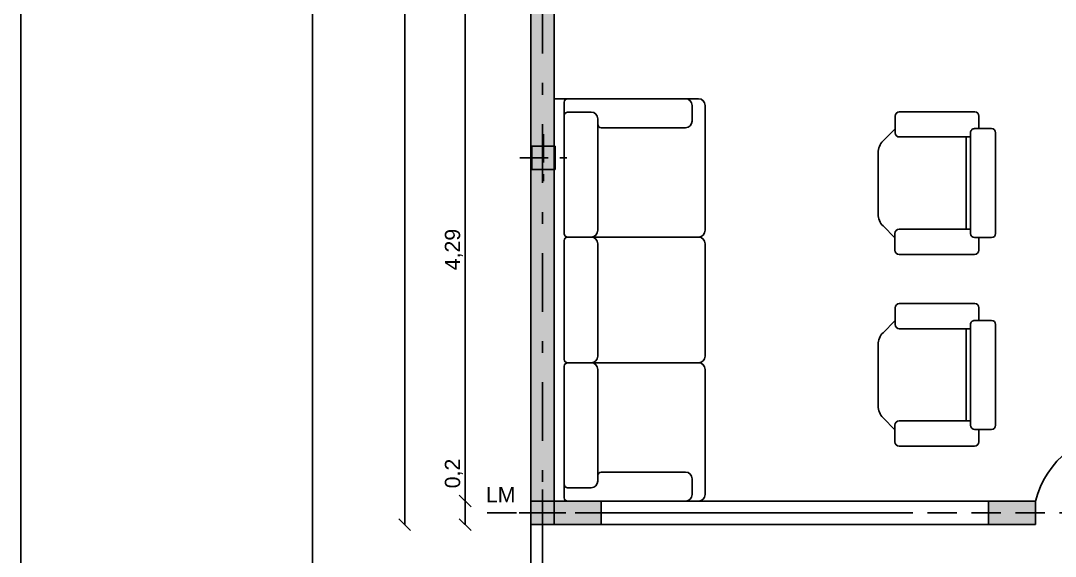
# Model space of a CAD drawing. Header units: millimetres. Extents: x 2439 to 2849, y 1282 to 1398.
# Drawn here: x 2474.67 to 2483.49, y 1334.52 to 1339.08 of the extents above; entities that cross this region are included whole.
import ezdxf

# ---------------------------------------------------------------- set-up
doc = ezdxf.new("R2010")
doc.units = ezdxf.units.MM
for name, pattern in [('ACAD_ISO04W100', [30, 24, -3, 0, -3]), ('DASHDOT', [1, 0.5, -0.25, 0, -0.25]), ('DASHED2', [0.375, 0.25, -0.125])]:
    doc.linetypes.add(name, pattern=pattern)
for name, color, linetype in [('Eje', 7, 'DASHDOT'), ('HA', 80, 'Continuous'), ('LM', 7, 'DASHED2'), ('Muro', 3, 'Continuous'), ('Ventanas', 6, 'Continuous')]:
    doc.layers.add(name, color=color, linetype=linetype)
doc.styles.get("Standard").update_dxf_attribs({"font": 'arial.ttf'})
doc.dimstyles.new('Joel', dxfattribs={"dimtxt": 0.13, "dimasz": 0.1, "dimexe": 1.25, "dimexo": 0.625, "dimgap": 0.0176, "dimtad": 1, "dimtxsty": 'Standard', "dimblk": 'OBLIQUE', "dimcen": 2.5, "dimse1": 1, "dimse2": 1, "dimclre": 256, "dimadec": 0, "dimazin": 0, "dimtfac": 1, "dimtmove": 0, "dimatfit": 3, "dimldrblk": 'OBLIQUE', "dimfxl": 1, "dimarcsym": 0})

# ---------------------------------------------------------------- blocks, each defined once
blk = doc.blocks.new('Col20x20')
at = {"layer": 'HA'}
h = blk.add_hatch(color=256, dxfattribs=at)
h.dxf.hatch_style = 1
h.paths.add_polyline_path([(-0.1, 0.1), (-0.1, -0.1), (0.1, -0.1), (0.1, 0.1)])
for p, q in [((-0.1, 0.1), (0.1, 0.1)), ((-0.1, -0.1), (-0.1, 0.1)), ((0.1, 0.1), (-0.1, 0.1)), ((0.1, 0.1), (0.1, -0.1)), ((0.1, -0.1), (-0.1, -0.1))]:
    blk.add_line(p, q)
at = {"linetype": 'ACAD_ISO04W100', "ltscale": 0.01}
for points in [[(0, 0.2), (0, -0.2)], [(-0.2, 0), (0.2, 0)]]:
    blk.add_lwpolyline(points, dxfattribs=at)
blk = doc.blocks.new('_Oblique')
at = {"color": 0, "linetype": 'ByBlock', "lineweight": -2}
blk.add_line((-0.5, -0.5), (0.5, 0.5), dxfattribs=at)
blk = doc.blocks.new('*D136')
at = {"color": 0, "lineweight": -2, "transparency": 16777216}
blk.add_line((2478.4595, 1339.2779), (2478.4595, 1334.9915), dxfattribs=at)
at = {"layer": 'Defpoints', "color": 0, "transparency": 16777216}
for p in [(2479.2185, 1339.2779), (2478.4595, 1334.9915), (2479.2185, 1334.9915)]:
    blk.add_point(p, dxfattribs=at)
at = {"color": 0, "lineweight": -2, "transparency": 16777216, "xscale": 0.1, "yscale": 0.1, "zscale": 0.1}
for p, rotation in [((2478.4595, 1339.2779), 90), ((2478.4595, 1334.9915), 270)]:
    blk.add_blockref('_Oblique', p, dxfattribs=dict(at, rotation=rotation))
at = {"color": 0, "transparency": 16777216, "insert": (2478.3638, 1337.1347), "char_height": 0.13, "attachment_point": 5, "rotation": 90}
blk.add_mtext('4,29', dxfattribs=at)
blk = doc.blocks.new('*D137')
at = {"color": 0, "lineweight": -2, "transparency": 16777216}
for p, q in [((2478.4595, 1334.9915), (2478.4595, 1335.362)), ((2478.4595, 1334.7915), (2478.4595, 1334.9915))]:
    blk.add_line(p, q, dxfattribs=at)
at = {"layer": 'Defpoints', "color": 0, "transparency": 16777216}
for p in [(2478.4595, 1334.9915), (2483.2773, 1334.9915), (2483.3185, 1334.7915)]:
    blk.add_point(p, dxfattribs=at)
at = {"color": 0, "lineweight": -2, "transparency": 16777216, "xscale": 0.1, "yscale": 0.1, "zscale": 0.1}
for p, rotation in [((2478.4595, 1334.9915), 90), ((2478.4595, 1334.7915), 270)]:
    blk.add_blockref('_Oblique', p, dxfattribs=dict(at, rotation=rotation))
at = {"color": 0, "transparency": 16777216, "insert": (2478.3638, 1335.2267), "char_height": 0.13, "attachment_point": 5, "rotation": 90}
blk.add_mtext('0,2', dxfattribs=at)
blk = doc.blocks.new('*D138')
at = {"color": 0, "lineweight": -2, "transparency": 16777216}
blk.add_line((2477.9446, 1354.4451), (2477.9446, 1334.7915), dxfattribs=at)
at = {"layer": 'Defpoints', "color": 0, "transparency": 16777216}
for p in [(2483.0185, 1354.4451), (2477.9446, 1334.7915), (2483.0185, 1334.7915)]:
    blk.add_point(p, dxfattribs=at)
at = {"color": 0, "lineweight": -2, "transparency": 16777216, "xscale": 0.1, "yscale": 0.1, "zscale": 0.1}
for p, rotation in [((2477.9446, 1354.4451), 90), ((2477.9446, 1334.7915), 270)]:
    blk.add_blockref('_Oblique', p, dxfattribs=dict(at, rotation=rotation))
at = {"color": 0, "transparency": 16777216, "insert": (2477.8489, 1344.6183), "char_height": 0.13, "attachment_point": 5, "rotation": 90}
blk.add_mtext('19,65', dxfattribs=at)
blk = doc.blocks.new('*D152')
at = {"color": 0, "lineweight": -2, "transparency": 16777216}
blk.add_line((2477.1589, 1329.4451), (2477.1589, 1354.4451), dxfattribs=at)
at = {"layer": 'Defpoints', "color": 0, "transparency": 16777216}
for p in [(2477.1589, 1354.4451), (2479.0185, 1354.4451), (2479.0185, 1329.4451)]:
    blk.add_point(p, dxfattribs=at)
at = {"color": 0, "lineweight": -2, "transparency": 16777216, "xscale": 0.1, "yscale": 0.1, "zscale": 0.1}
for p, rotation in [((2477.1589, 1354.4451), 90), ((2477.1589, 1329.4451), 270)]:
    blk.add_blockref('_Oblique', p, dxfattribs=dict(at, rotation=rotation))
at = {"color": 0, "transparency": 16777216, "insert": (2477.0749, 1341.9451), "char_height": 0.13, "attachment_point": 5, "rotation": 90}
blk.add_mtext('25', dxfattribs=at)

msp = doc.modelspace()

# ---------------------------------------------------------------- hatches: boundary and pattern name
h = msp.add_hatch(color=1)
h.dxf.hatch_style = 1
h.paths.add_polyline_path([(2487.0183, 1340.14147), (2488.81847, 1340.14147), (2488.81847, 1340.29147), (2486.8683, 1340.29147), (2486.8683, 1337.99147), (2485.51847, 1337.99147), (2485.51847, 1336.69147), (2485.66847, 1336.69147), (2485.66847, 1337.84147), (2487.41847, 1337.84147), (2487.41847, 1337.99147), (2487.0183, 1337.99147)])
h.paths.add_polyline_path([(2489.01847, 1340.10986), (2488.81847, 1340.10986), (2488.81847, 1339.66647), (2489.01847, 1339.66647)])
h.paths.add_polyline_path([(2489.01847, 1340.69161), (2488.81847, 1340.69161), (2488.81847, 1340.30986), (2489.01847, 1340.30986)])
h.paths.add_polyline_path([(2489.01847, 1339.06647), (2488.81847, 1339.06647), (2488.81847, 1338.01669), (2489.01847, 1338.01669)])
h.paths.add_polyline_path([(2489.01847, 1337.81669), (2488.81847, 1337.81669), (2488.81847, 1336.98352), (2489.01847, 1336.98352)])
h.paths.add_polyline_path([(2489.01847, 1335.78352), (2488.81847, 1335.78352), (2488.81847, 1335.66647), (2488.81847, 1335.26647), (2488.81847, 1334.99147), (2489.01847, 1334.99147)])
h.paths.add_polyline_path([(2488.81847, 1334.99147), (2485.66847, 1334.99147), (2485.66847, 1335.79147), (2485.51847, 1335.79147), (2485.51847, 1334.89147), (2488.81847, 1334.89147)])
h.paths.add_polyline_path([(2485.51847, 1334.89147), (2485.27521, 1334.89147), (2485.27521, 1334.79147), (2485.31847, 1334.79147), (2485.51847, 1334.79147)])
h.paths.add_polyline_path([(2485.51847, 1334.99147), (2485.27521, 1334.99147), (2485.27521, 1334.89147), (2485.51847, 1334.89147)])
h.paths.add_polyline_path([(2488.81847, 1334.89147), (2488.71847, 1334.89147), (2485.51847, 1334.89147), (2485.51847, 1334.79147), (2488.81847, 1334.79147)])
h.paths.add_polyline_path([(2484.47521, 1334.89147), (2484.11847, 1334.89147), (2484.11847, 1334.79147), (2484.47521, 1334.79147)])
h.paths.add_polyline_path([(2484.47521, 1334.99147), (2484.11847, 1334.99147), (2484.11847, 1334.89147), (2484.47521, 1334.89147)])
h.paths.add_polyline_path([(2483.31847, 1334.89147), (2482.91847, 1334.89147), (2482.91847, 1334.79147), (2483.31847, 1334.79147)])
h.paths.add_polyline_path([(2483.31847, 1334.99147), (2482.91847, 1334.99147), (2482.91847, 1334.89147), (2483.31847, 1334.89147)])
h.paths.add_polyline_path([(2479.61847, 1334.89147), (2479.21847, 1334.89147), (2479.21847, 1334.79147), (2479.61847, 1334.79147)])
h.paths.add_polyline_path([(2479.61847, 1334.99147), (2479.33275, 1334.99147), (2479.21847, 1334.99147), (2479.21847, 1334.89147), (2479.61847, 1334.89147)])
h.paths.add_polyline_path([(2480.96847, 1339.44147), (2479.21847, 1339.44147), (2479.21847, 1339.29147), (2480.96847, 1339.29147)])
h.paths.add_polyline_path([(2482.86847, 1339.44147), (2482.41847, 1339.44147), (2482.41847, 1341.48255), (2482.41847, 1342.46125), (2482.41847, 1342.50444), (2482.26847, 1342.50444), (2482.26847, 1339.44147), (2481.82964, 1339.44147), (2481.76847, 1339.44147), (2481.76847, 1339.29147), (2482.26847, 1339.29147), (2482.86847, 1339.29147)])
h.paths.add_polyline_path([(2482.79334, 1346.20444), (2482.19334, 1346.20444), (2481.67547, 1346.20444), (2481.67547, 1346.00444), (2482.26847, 1346.00444), (2482.26847, 1342.75444), (2482.26847, 1342.65444), (2482.41847, 1342.65444), (2482.41847, 1342.75444), (2482.41847, 1346.00444), (2482.79334, 1346.00444)])
h.paths.add_polyline_path([(2480.17547, 1346.20444), (2479.21847, 1346.20444), (2479.21847, 1346.00444), (2480.17547, 1346.00444)], flags=17)
h.paths.add_polyline_path([(2485.66847, 1347.20444), (2485.51847, 1347.20444), (2485.51847, 1342.50444), (2485.66847, 1342.50444), (2485.66847, 1346.20444)])
h.paths.add_polyline_path([(2485.51847, 1347.20444), (2485.46847, 1347.20444), (2485.46847, 1346.20444), (2484.52148, 1346.20444), (2484.29334, 1346.20444), (2484.29334, 1346.00444), (2485.51847, 1346.00444)])
h.paths.add_polyline_path([(2479.21847, 1349.00444), (2479.11847, 1349.00444), (2479.11847, 1346.20444), (2479.21847, 1346.20444)])
h.paths.add_polyline_path([(2479.11847, 1349.00444), (2479.01847, 1349.00444), (2479.01847, 1346.20444), (2479.11847, 1346.20444)])
h.paths.add_polyline_path([(2480.51847, 1349.20444), (2479.21847, 1349.20444), (2479.21847, 1349.10444), (2480.51847, 1349.10444)])
h.paths.add_polyline_path([(2480.51847, 1349.10444), (2479.21847, 1349.10444), (2479.21847, 1349.00444), (2480.51847, 1349.00444)])
h.paths.add_polyline_path([(2483.01864, 1349.20444), (2482.51847, 1349.20444), (2482.51847, 1349.10444), (2483.01864, 1349.10444)])
h.paths.add_polyline_path([(2483.01864, 1349.10444), (2482.91864, 1349.10444), (2482.51847, 1349.10444), (2482.51847, 1349.00444), (2483.01864, 1349.00444)])
h.paths.add_polyline_path([(2483.21847, 1350.9314), (2483.01847, 1350.9314), (2483.01847, 1349.20444), (2483.01864, 1349.20444), (2483.01864, 1349.10444), (2484.26847, 1349.10444), (2484.26847, 1349.20444), (2483.51847, 1349.20444), (2483.21847, 1349.20444)])
h.paths.add_polyline_path([(2484.26847, 1349.10444), (2483.21864, 1349.10444), (2483.21864, 1349.00444), (2484.26847, 1349.00444)])
h.paths.add_polyline_path([(2485.16847, 1349.20444), (2484.26847, 1349.20444), (2484.26847, 1349.10444), (2485.16847, 1349.10444)])
h.paths.add_polyline_path([(2485.16847, 1349.10444), (2484.26847, 1349.10444), (2484.26847, 1349.00444), (2485.16847, 1349.00444)])
h.paths.add_polyline_path([(2488.81847, 1349.10444), (2485.66864, 1349.10444), (2485.66864, 1349.00444), (2486.61847, 1349.00444), (2487.4198, 1349.00444, -0.1461994), (2487.43636, 1349.00444), (2488.81847, 1349.00444)], flags=17)
h.paths.add_polyline_path([(2485.46864, 1349.10444), (2485.16847, 1349.10444), (2485.16847, 1349.00444), (2485.46864, 1349.00444)])
h.paths.add_polyline_path([(2485.46864, 1349.20444), (2485.16847, 1349.20444), (2485.16847, 1349.10444), (2485.46864, 1349.10444)])
h.paths.add_polyline_path([(2485.66847, 1349.00444), (2485.51847, 1349.00444), (2485.51847, 1348.10444), (2485.66847, 1348.10444)], flags=17)
h.paths.add_polyline_path([(2485.51847, 1349.00444), (2485.46847, 1349.00444), (2485.46847, 1348.10444), (2485.51847, 1348.10444)])
h.paths.add_polyline_path([(2489.01847, 1349.20444), (2487.51847, 1349.20444), (2487.51847, 1351.4451), (2487.31847, 1351.4451), (2487.31847, 1349.20444), (2485.51847, 1349.20444), (2485.51847, 1349.10444), (2488.81847, 1349.10444), (2488.81847, 1349.00444), (2488.81847, 1347.21149), (2489.01847, 1347.21149)])
h.paths.add_polyline_path([(2487.51847, 1354.4451), (2485.51847, 1354.4451), (2485.51847, 1354.2451), (2485.61847, 1354.2451), (2485.71847, 1354.2451), (2485.71847, 1353.1951), (2485.86847, 1353.1951), (2485.86847, 1354.2451), (2487.31847, 1354.2451), (2487.31847, 1353.72022), (2487.51847, 1353.72022)])
h.paths.add_polyline_path([(2487.51847, 1353.12022), (2487.31847, 1353.12022), (2487.31847, 1352.3951), (2485.86847, 1352.3951), (2485.71847, 1352.3951), (2485.71847, 1352.2451), (2487.31847, 1352.2451), (2487.51847, 1352.2451)])
h.paths.add_polyline_path([(2485.51847, 1354.4451), (2483.01847, 1354.4451), (2483.01847, 1353.4451), (2483.21847, 1353.4451), (2483.21847, 1354.2451), (2485.51847, 1354.2451)])
h.paths.add_polyline_path([(2483.21847, 1352.2451), (2483.01847, 1352.2451), (2483.01847, 1351.7314), (2483.21847, 1351.7314)])
h.paths.add_polyline_path([(2488.81847, 1345.21853), (2488.21809, 1345.21853), (2488.15757, 1345.21853), (2487.61847, 1345.21853), (2487.50823, 1345.21853), (2487.33737, 1345.21853), (2487.33737, 1345.01853), (2487.61847, 1345.01853), (2488.81847, 1345.01853)])
h.paths.add_polyline_path([(2489.01847, 1346.01149), (2488.91847, 1346.01149), (2488.81847, 1346.01149), (2488.81847, 1345.21853), (2489.01847, 1345.21853)])
h.paths.add_polyline_path([(2489.01847, 1344.01853), (2488.81847, 1344.01853), (2488.81847, 1343.91682), (2488.81847, 1343.69161), (2489.01847, 1343.69161)])
h.paths.add_polyline_path([(2489.01847, 1345.01853), (2488.81847, 1345.01853), (2488.81847, 1344.81853), (2489.01847, 1344.81853)])
h.paths.add_polyline_path([(2479.11847, 1346.20444), (2479.01847, 1346.20444), (2479.01847, 1342.50444), (2479.11847, 1342.50444)])
h.paths.add_polyline_path([(2479.21847, 1346.00444), (2479.21847, 1346.20444), (2479.11847, 1346.20444), (2479.11847, 1342.50444), (2481.02078, 1342.50444), (2481.02078, 1342.65444), (2479.21847, 1342.65444)])
h.paths.add_polyline_path([(2479.11847, 1342.50444), (2479.01847, 1342.50444), (2479.01847, 1334.89147), (2479.11847, 1334.89147)])
h.paths.add_polyline_path([(2479.21847, 1339.27793), (2479.11847, 1339.27793), (2479.11847, 1338.01669), (2479.21847, 1338.01669), (2479.21847, 1338.42004)])
h.paths.add_polyline_path([(2479.21847, 1342.50444), (2479.11847, 1342.50444), (2479.11847, 1339.27793), (2479.21847, 1339.27793), (2479.21847, 1339.29147), (2479.21847, 1339.44147)])
h.paths.add_polyline_path([(2479.21847, 1338.01669), (2479.11847, 1338.01669), (2479.11847, 1334.89147), (2479.21847, 1334.89147), (2479.21847, 1334.99147)])
h.paths.add_polyline_path([(2485.66847, 1342.50444), (2485.51847, 1342.50444), (2485.51847, 1339.29147), (2485.66847, 1339.29147)])
h.paths.add_polyline_path([(2485.51847, 1339.44147), (2483.76847, 1339.44147), (2483.76847, 1339.29147), (2485.51847, 1339.29147)])
h.paths.add_polyline_path([(2482.952, 1342.65444), (2482.26847, 1342.65444), (2481.82078, 1342.65444), (2481.82078, 1342.50444), (2482.952, 1342.50444)])

# ---------------------------------------------------------------- linework, layer by layer
at = {"ltscale": 0.01}
msp.add_line((2474.67355, 1327.32459), (2474.67603, 1356.73146), dxfattribs=at)
for p, q in [((2479.01847, 1354.4451), (2479.01847, 1329.4451)), ((2479.21847, 1338.42004), (2479.33275, 1338.42004)), ((2479.21847, 1334.99147), (2479.21847, 1338.42004)), ((2479.30418, 1338.39147), (2479.30418, 1338.27718)), ((2480.44704, 1338.42004), (2479.33275, 1338.42004)), ((2480.39352, 1338.23005), (2480.39352, 1338.3629)), ((2480.50418, 1338.07718), (2480.50418, 1338.3629)), ((2479.30418, 1338.27718), (2479.30418, 1337.27004)), ((2479.53275, 1338.30576), (2479.33275, 1338.30576)), ((2482.80068, 1338.30807), (2482.15782, 1338.30807)), ((2479.5899, 1338.24861), (2479.5899, 1337.29861)), ((2482.12211, 1338.27235), (2482.12211, 1338.15656)), ((2482.83639, 1338.16521), (2482.83639, 1338.27235)), ((2480.33638, 1338.17291), (2479.61847, 1338.17291)), ((2482.12009, 1338.16122), (2482.01908, 1338.06021)), ((2482.12211, 1338.15656), (2482.12211, 1338.1295)), ((2482.76396, 1338.12946), (2482.76396, 1337.27235)), ((2482.83689, 1338.16514), (2482.79971, 1338.16517)), ((2482.94256, 1338.16503), (2482.83689, 1338.16514)), ((2482.97824, 1337.27235), (2482.97824, 1338.12932)), ((2480.50418, 1337.29861), (2480.50418, 1338.07718)), ((2482.15782, 1338.09378), (2482.76497, 1338.09378)), ((2482.72824, 1338.09378), (2482.72824, 1337.30807)), ((2481.97723, 1337.95919), (2481.97723, 1337.4367)), ((2482.1211, 1337.23366), (2482.01908, 1337.33568)), ((2482.15681, 1337.30807), (2482.76396, 1337.30807)), ((2479.33275, 1337.24147), (2479.53275, 1337.24147)), ((2479.33275, 1337.24147), (2479.53275, 1337.24147)), ((2479.53275, 1337.24147), (2480.44704, 1337.24147)), ((2479.53275, 1337.24147), (2480.44704, 1337.24147)), ((2482.1211, 1337.23366), (2482.1211, 1337.27235)), ((2482.1211, 1337.1295), (2482.1211, 1337.23366)), ((2482.79967, 1337.23664), (2482.83538, 1337.23664)), ((2482.83538, 1337.23664), (2482.83538, 1337.1295)), ((2482.83538, 1337.23664), (2482.94253, 1337.23664)), ((2479.30418, 1336.19861), (2479.30418, 1337.2129)), ((2479.5899, 1336.22718), (2479.5899, 1337.18433)), ((2480.50418, 1337.18433), (2480.50418, 1336.22718)), ((2482.79967, 1337.09378), (2482.15681, 1337.09378)), ((2482.12211, 1336.63856), (2482.12211, 1336.52277)), ((2482.80068, 1336.67428), (2482.15782, 1336.67428)), ((2482.83639, 1336.53142), (2482.83639, 1336.63856)), ((2482.12009, 1336.52743), (2482.01908, 1336.42642)), ((2482.12211, 1336.52277), (2482.12211, 1336.4957)), ((2482.83689, 1336.53134), (2482.79971, 1336.53138)), ((2482.94256, 1336.53124), (2482.83689, 1336.53134)), ((2482.15782, 1336.45999), (2482.76497, 1336.45999)), ((2482.72824, 1336.45999), (2482.72824, 1335.67428)), ((2482.76396, 1336.49567), (2482.76396, 1335.63856)), ((2482.97824, 1335.63856), (2482.97824, 1336.49552)), ((2481.97723, 1336.3254), (2481.97723, 1335.80291)), ((2479.33275, 1336.17004), (2479.53275, 1336.17004)), ((2479.53275, 1336.17004), (2480.44704, 1336.17004)), ((2479.53275, 1336.17004), (2480.44704, 1336.17004)), ((2479.30418, 1335.13433), (2479.30418, 1336.14147)), ((2479.5899, 1335.1629), (2479.5899, 1336.1129)), ((2480.50418, 1336.1129), (2480.50418, 1335.04861)), ((2482.1211, 1335.59987), (2482.01908, 1335.70189)), ((2482.1211, 1335.59987), (2482.1211, 1335.63856)), ((2482.15681, 1335.67428), (2482.76396, 1335.67428)), ((2482.1211, 1335.4957), (2482.1211, 1335.59987)), ((2482.79967, 1335.60285), (2482.83538, 1335.60285)), ((2482.83538, 1335.60285), (2482.83538, 1335.4957)), ((2482.83538, 1335.60285), (2482.94253, 1335.60285)), ((2482.79967, 1335.45999), (2482.15681, 1335.45999)), ((2480.33638, 1335.2386), (2479.61847, 1335.2386)), ((2479.30418, 1335.02004), (2479.30418, 1335.13433)), ((2479.53275, 1335.10576), (2479.33275, 1335.10576)), ((2480.39352, 1335.18146), (2480.39352, 1335.04861)), ((2479.21847, 1334.99147), (2479.33275, 1334.99147)), ((2480.44704, 1334.99147), (2479.33275, 1334.99147)), ((2482.11847, 1334.89147), (2479.61847, 1334.89147))]:
    msp.add_line(p, q)
for centre, radius, start, end in [((2479.33275, 1338.39147), 0.02857, 90, 180), ((2480.33638, 1338.3629), 0.05714, 0, 90), ((2480.44704, 1338.3629), 0.05714, 0, 90), ((2479.33275, 1338.27718), 0.02857, 90, 180), ((2479.53275, 1338.24861), 0.05714, 0, 90), ((2482.15782, 1338.27235), 0.03571, 90, 180), ((2482.80068, 1338.27235), 0.03571, 0, 90), ((2479.61847, 1338.20148), 0.02857, 180, 270), ((2480.33638, 1338.23005), 0.05714, 270, 0), ((2482.15782, 1338.1295), 0.03571, 180, 270), ((2482.79967, 1338.12946), 0.03571, 89.941631, 180), ((2482.94253, 1338.12932), 0.03571, 0, 89.941631), ((2482.12009, 1337.95919), 0.14286, 135, 180), ((2482.12009, 1337.4367), 0.14286, 180, 225), ((2482.15681, 1337.27235), 0.03571, 90, 180), ((2479.33275, 1337.27004), 0.02857, 180, 270), ((2479.33275, 1337.2129), 0.02857, 90, 180), ((2479.53275, 1337.29861), 0.05714, 270, 0), ((2479.53275, 1337.18433), 0.05714, 0, 90), ((2480.44704, 1337.29861), 0.05714, 270, 0), ((2480.44704, 1337.18433), 0.05714, 0, 90), ((2482.79967, 1337.27235), 0.03571, 180, 270), ((2482.94253, 1337.27235), 0.03571, 270, 0), ((2482.15681, 1337.1295), 0.03571, 180, 270), ((2482.79967, 1337.1295), 0.03571, 270, 0), ((2482.15782, 1336.63856), 0.03571, 90, 180), ((2482.80068, 1336.63856), 0.03571, 0, 90), ((2482.79967, 1336.49567), 0.03571, 89.941631, 180), ((2482.94253, 1336.49552), 0.03571, 0, 89.941631), ((2482.12009, 1336.3254), 0.14286, 135, 180), ((2482.15782, 1336.4957), 0.03571, 180, 270), ((2479.33275, 1336.19861), 0.02857, 180, 270), ((2479.33275, 1336.14147), 0.02857, 90, 180), ((2479.53275, 1336.22718), 0.05714, 270, 0), ((2479.53275, 1336.1129), 0.05714, 0, 90), ((2480.44704, 1336.22718), 0.05714, 270, 0), ((2480.44704, 1336.1129), 0.05714, 0, 90), ((2482.12009, 1335.80291), 0.14286, 180, 225), ((2482.15681, 1335.63856), 0.03571, 90, 180), ((2482.79967, 1335.63856), 0.03571, 180, 270), ((2482.94253, 1335.63856), 0.03571, 270, 0), ((2484.08946, 1334.79648), 0.79527, 91.512764, 165.806853), ((2482.15681, 1335.4957), 0.03571, 180, 270), ((2482.79967, 1335.4957), 0.03571, 270, 0), ((2479.61847, 1335.21003), 0.02857, 90, 180), ((2480.33638, 1335.18146), 0.05714, 0, 90), ((2479.33275, 1335.13433), 0.02857, 180, 270), ((2479.53275, 1335.1629), 0.05714, 270, 0), ((2479.33275, 1335.02004), 0.02857, 180, 270), ((2480.33638, 1335.04861), 0.05714, 270, 0), ((2480.44704, 1335.04861), 0.05714, 270, 0)]:
    msp.add_arc(centre, radius, start, end)
at = {"layer": 'Eje'}
msp.add_line((2479.11847, 1349.20444), (2479.11847, 1329.12742), dxfattribs=at)
at = {"layer": 'LM'}
msp.add_line((2478.64764, 1334.89147), (2489.46544, 1334.89147), dxfattribs=at)
at = {"layer": 'Muro'}
for p, q in [((2479.01847, 1334.79147), (2479.01847, 1349.20444)), ((2483.31847, 1334.99147), (2479.21847, 1334.99147)), ((2483.31847, 1334.79147), (2483.31847, 1334.99147)), ((2483.31847, 1334.79147), (2479.21847, 1334.79147)), ((2483.11847, 1334.79147), (2482.11847, 1334.79147))]:
    msp.add_line(p, q, dxfattribs=at)
for points in [[(2479.21847, 1339.29147), (2479.21847, 1334.99147)], [(2482.11847, 1334.79147), (2483.11847, 1334.79147)]]:
    msp.add_lwpolyline(points, dxfattribs=at)
at = {"layer": 'Ventanas'}
for p, q in [((2482.91847, 1334.99147), (2479.61847, 1334.99147)), ((2482.91847, 1334.79147), (2482.91847, 1334.99147)), ((2482.91847, 1334.79147), (2479.61847, 1334.79147))]:
    msp.add_line(p, q, dxfattribs=at)
msp.add_lwpolyline([(2479.61847, 1334.99147), (2479.61847, 1334.79147)], dxfattribs=at)

# ---------------------------------------------------------------- block references
at = {"layer": 'HA'}
for p in [(2479.12628, 1337.91669), (2479.11847, 1334.89147)]:
    msp.add_blockref('Col20x20', p, dxfattribs=at)

# ---------------------------------------------------------------- texts
at = {"layer": 'Eje', "insert": (2478.63592, 1335.11179), "char_height": 0.13, "attachment_point": 1}
msp.add_mtext_dynamic_manual_height_columns('LM', width=0.8740723, gutter_width=12.5, heights=[0], dxfattribs=at)

# ---------------------------------------------------------------- dimensions: what is measured, and where the dimension line sits
dim = msp.add_linear_dim(base=(2477.15886, 1354.4451), p1=(2479.01847, 1329.4451), p2=(2479.01847, 1354.4451), angle=90, dimstyle='Joel', override={"dimfxl": 0.1, "dimarcsym": 2})
dim.commit()
dim.dimension.update_dxf_attribs({"geometry": '*D152', "text_midpoint": (2477.07489, 1341.9451)})
for base, p1, p2, picture, middle in [((2477.94459, 1334.79147), (2483.01847, 1354.4451), (2483.01847, 1334.79147), '*D138', (2477.84886, 1344.61829)), ((2478.45952, 1334.99147), (2479.21847, 1339.27793), (2479.21847, 1334.99147), '*D136', (2478.36379, 1337.1347)), ((2478.45952, 1334.99147), (2483.31847, 1334.79147), (2483.27731, 1334.99147), '*D137', (2478.36379, 1335.22674))]:
    dim = msp.add_linear_dim(base=base, p1=p1, p2=p2, angle=90, dimstyle='Joel')
    dim.commit()
    dim.dimension.update_dxf_attribs({"geometry": picture, "text_midpoint": middle})

doc.saveas('drawing.dxf')
